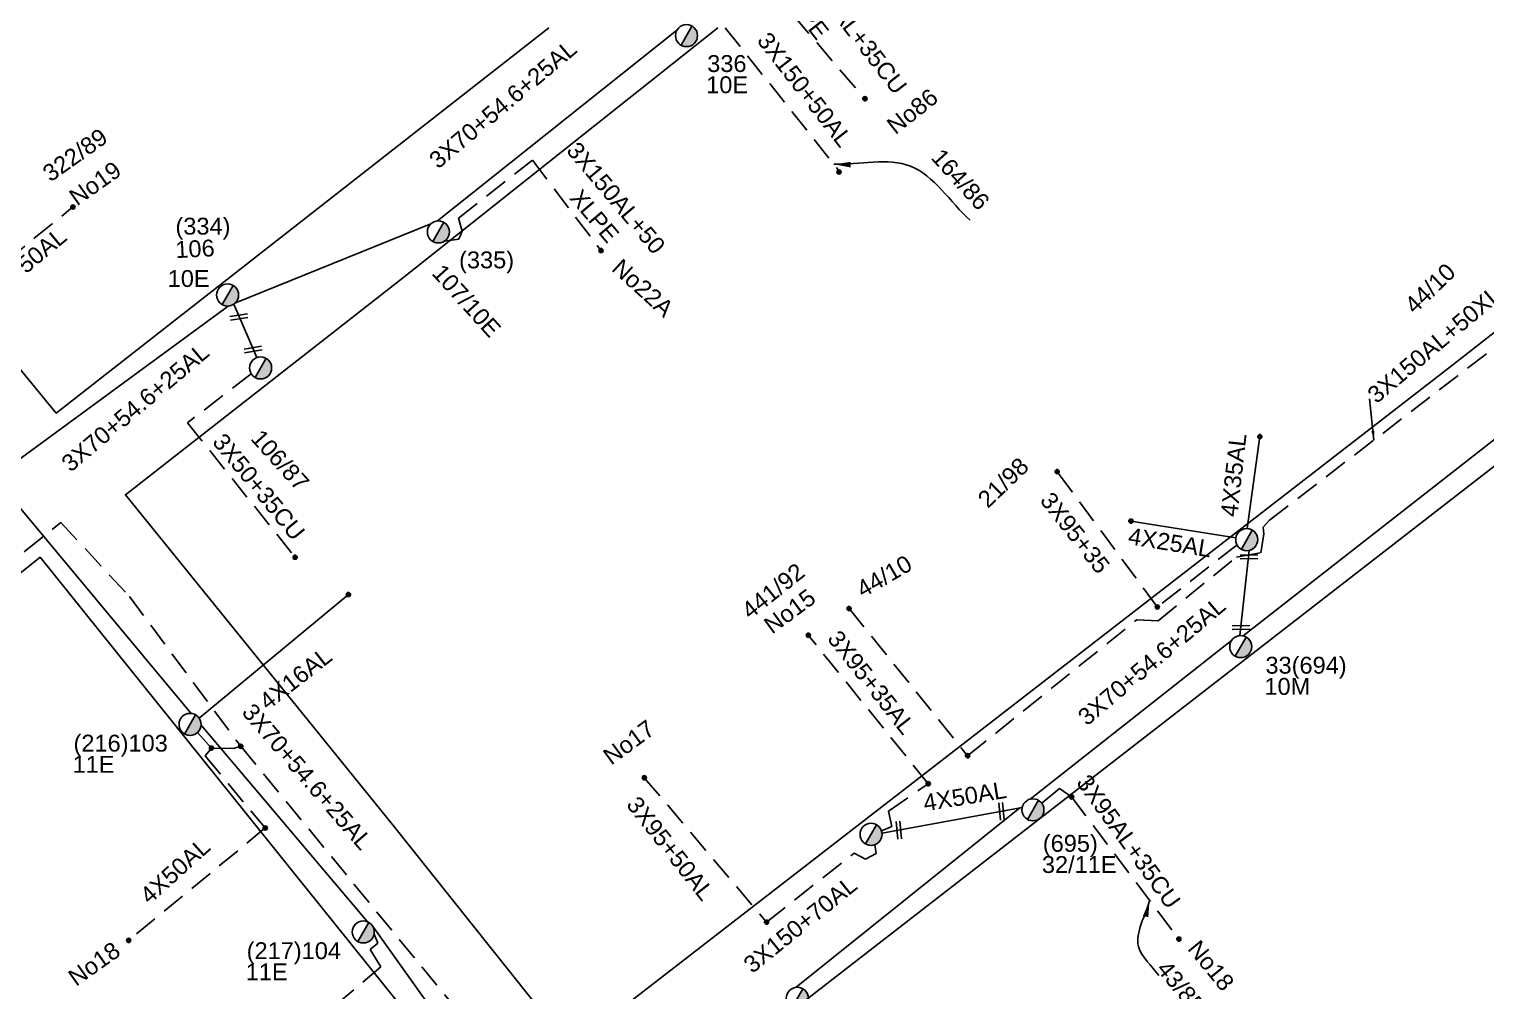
# Model space of a CAD drawing. Header units: millimetres. Extents: x 1266 to 3066, y 765 to 1784.
# Drawn here: x 1748.8 to 1904.3, y 1478.3 to 1581 of the extents above; entities that cross this region are included whole.
import ezdxf

# ---------------------------------------------------------------- set-up
doc = ezdxf.new("R2010")
doc.units = ezdxf.units.MM
doc.linetypes.add('DASHED', pattern=[19.05, 12.7, -6.35])
for name, color, linetype in [('Άγνωστα', 7, 'Continuous'), ('Γυμνά εναέρια ΧΤ (3Φ)   3x50+35CU', 7, 'Continuous'), ('Γυμνά εναέρια ΧΤ (3Φ)   4x35AL', 7, 'Continuous'), ('Γυμνά εναέρια ΧΤ (3Φ)   4x50AL', 7, 'Continuous'), ('Εναέρια παροχή ΧΤ 4x16', 7, 'SYN_LINE'), ('Εναέρια παροχή ΧΤ 4x25', 7, 'SYN_LINE'), ('Επιγραφές - Σχήματα', 7, 'Continuous'), ('Καλώδια ΧΤ   3x150+50AL', 7, 'DASHED'), ('Καλώδια ΧΤ   3x150AL+50XLPE', 7, 'DASHED'), ('Καλώδια ΧΤ   3x95+50 AL XLPE', 7, 'DASHED'), ('Μηχανική τομή', 7, 'Continuous'), ('Στύλος ΦΜ', 7, 'Continuous'), ('Στύλος ΦΜ @ 1', 7, 'Continuous'), ('Συνδέσεις', 7, 'Continuous'), ('Συνεστραμμένα ΧΤ   3x70+54.6+25 AL', 7, 'SYN_LINE'), ('Υπόβαθρο ΔΕΗ', 7, 'Continuous'), ('Υπόγεια καλώδια Δικτύου ΧΤ και Παρ. ΧΤ - 3X150+70 AL', 7, 'DASHED'), ('Υπόγεια καλώδια Παροχών ΧΤ   4x50AL', 7, 'DASHED')]:
    doc.layers.add(name, color=color, linetype=linetype)
doc.styles.get("Standard").update_dxf_attribs({"font": 'arial.ttf'})
doc.linetypes.add('SYN_LINE', pattern='A,0.5,-0.0001,["/\\/\\/\\/",Standard,S=0.1,R=0,X=0,Y=-0.05],-0.25', length=0.7501)
doc.dimstyles.new('ISO-25', dxfattribs={"dimtxt": 2.5, "dimasz": 2.5, "dimexe": 1.25, "dimexo": 0.625, "dimtad": 1, "dimtxsty": 'Standard', "dimcen": 2.5, "dimadec": 0, "dimazin": 0, "dimtfac": 1, "dimtmove": 0, "dimatfit": 3, "dimfxl": 1, "dimarcsym": 0})

# ---------------------------------------------------------------- blocks, each defined once
blk = doc.blocks.new('ΥΠΑΡΧΩΝ ΤΣΙΜΕΝΤΕΝΙΟΣ ΣΤΥΛΟΣ')
at = {"layer": 'Στύλος ΦΜ'}
blk.add_hatch(color=7, dxfattribs=at).paths.add_polyline_path([(-1.29, -2.28, 0.574793), (2.62, 0, 0.268822), (1.3, 2.27)])
at = {"layer": 'Στύλος ΦΜ', "color": 7}
blk.add_line((-1.29, -2.28), (1.3, 2.27), dxfattribs=at)
blk.add_circle((0, 0), 2.62, dxfattribs=at)
at = {"layer": 'Στύλος ΦΜ', "flags": 4}
for tag, p in [('ΑΡΙΘΜΟΣ', (-4.68, 8.05)), ('ΤΥΠΟΣ', (-4.91, 3.03))]:
    blk.add_attdef(tag, p, '', height=4, dxfattribs=at)
blk = doc.blocks.new('ΜΗΧΑΝΙΚΗ ΤΟΜΗ')
at = {"layer": 'Μηχανική τομή', "ltscale": 40}
for p, q in [((-1.89, 0.78), (1.89, 0.78)), ((1.89, 0), (-1.89, 0))]:
    blk.add_line(p, q, dxfattribs=at)
blk = doc.blocks.new('_ΣΥΝΔΕΣΗ')
at = {"layer": 'Συνδέσεις', "linetype": 'SYN_LINE', "ltscale": 40}
blk.add_hatch(color=256, dxfattribs=at).paths.add_polyline_path([(0.5, -0.01, 1), (-0.5, -0.01, 1)])
at = {"layer": 'Συνδέσεις'}
blk.add_circle((0, -0.01), 0.5, dxfattribs=at)

msp = doc.modelspace()

# ---------------------------------------------------------------- linework, layer by layer
at = {"layer": 'Άγνωστα', "color": 6, "linetype": 'DASHED', "ltscale": 0.2}
for points in [[(1877.73, 1525.96), (1869.22, 1519.32), (1858.53, 1533.78)], [(1839.78, 1495.42), (1840.88, 1495.88), (1840.52, 1497.51), (1844.77, 1500.45), (1831.97, 1516.31)], [(1814.47, 1501.09), (1827.52, 1485.67)], [(1856.88, 1498.37), (1858.77, 1499.95), (1860.07, 1499.03), (1871.52, 1483.86)]]:
    msp.add_lwpolyline(points, dxfattribs=at)
at = {"layer": 'Άγνωστα', "color": 27, "linetype": 'DASHED', "ltscale": 0.2}
msp.add_lwpolyline([(1785.62, 1484.38), (1786.01, 1483.41), (1785.2, 1482.74), (1786.36, 1480.91), (1773.79, 1470.22)], dxfattribs=at)
at = {"layer": 'Γυμνά εναέρια ΧΤ (3Φ)   3x50+35CU', "color": 27, "linetype": 'DASHED', "ltscale": 0.2}
msp.add_lwpolyline([(1772.52, 1544.21), (1765.71, 1538.99), (1777.2, 1524.63)], dxfattribs=at)
at = {"layer": 'Γυμνά εναέρια ΧΤ (3Φ)   4x50AL', "color": 6}
msp.add_lwpolyline([(1839.84, 1495.18), (1854.79, 1497.92)], dxfattribs=at)
at = {"layer": 'Εναέρια παροχή ΧΤ 4x16', "color": 27, "ltscale": 8}
msp.add_lwpolyline([(1770.66, 1551.66), (1773.13, 1545.96)], dxfattribs=at)
at = {"layer": 'Εναέρια παροχή ΧΤ 4x16', "color": 27, "ltscale": 20}
msp.add_lwpolyline([(1766.97, 1507.44), (1782.89, 1520.65)], dxfattribs=at)
at = {"layer": 'Εναέρια παροχή ΧΤ 4x25', "color": 6, "ltscale": 10}
for points in [[(1880.16, 1537.52), (1878.81, 1527.69)], [(1866.4, 1528.49), (1877.61, 1526.71)]]:
    msp.add_lwpolyline(points, dxfattribs=at)
at = {"layer": 'Καλώδια ΧΤ   3x150+50AL', "color": 27, "ltscale": 0.2}
msp.add_lwpolyline([(1823.11, 1581.16), (1835.24, 1565.9)], dxfattribs=at)
at = {"layer": 'Καλώδια ΧΤ   3x150+50AL', "color": 6, "ltscale": 0.2}
msp.add_lwpolyline([(1733.47, 1558.85), (1733.74, 1557.94), (1734.83, 1558.11), (1740.47, 1551.43), (1753.48, 1562.03)], dxfattribs=at)
at = {"layer": 'Καλώδια ΧΤ   3x150+50AL', "color": 151, "ltscale": 0.2}
msp.add_lwpolyline([(1709.78, 1494.05), (1752.19, 1528.35), (1759.51, 1520.43), (1771.4, 1504.45), (1801.85, 1467.33), (1796.29, 1462.93), (1744.79, 1421.88), (1731.67, 1412.37)], dxfattribs=at)
at = {"layer": 'Καλώδια ΧΤ   3x150AL+50XLPE', "color": 27, "ltscale": 0.2}
msp.add_lwpolyline([(1793.12, 1558.37), (1794.67, 1558.6), (1795.03, 1559.46), (1794.62, 1560.83), (1802.53, 1567.01), (1809.84, 1557.38)], dxfattribs=at)
at = {"layer": 'Καλώδια ΧΤ   3x150AL+50XLPE', "color": 30, "ltscale": 0.2}
msp.add_lwpolyline([(1836.32, 1519.16), (1848.97, 1503.44), (1867.05, 1517.96), (1869.3, 1517.84), (1877.68, 1524.65), (1880.25, 1525.11), (1880.6, 1527.13), (1880.51, 1527.85), (1881.18, 1528.58), (1920.54, 1558.78), (1922.72, 1558.63), (1924.28, 1559.68), (1924.87, 1561.03), (1924.76, 1561.98)], dxfattribs=at)
at = {"layer": 'Καλώδια ΧΤ   3x95+50 AL XLPE', "color": 27, "ltscale": 0.2}
msp.add_lwpolyline([(1825.43, 1588.25), (1838.01, 1573.58)], dxfattribs=at)
at = {"layer": 'Συνεστραμμένα ΧΤ   3x70+54.6+25 AL', "color": 27, "ltscale": 20}
for points in [[(1792.4, 1560.55), (1817.92, 1580.87)], [(1770.78, 1551.75), (1791.68, 1560.22)], [(1745.9, 1533.71), (1770.04, 1551.45)], [(1745.59, 1532.56), (1766.1, 1507.95)], [(1785.52, 1485.15), (1796.11, 1470.31)]]:
    msp.add_lwpolyline(points, dxfattribs=at)
at = {"layer": 'Συνεστραμμένα ΧΤ   3x70+54.6+25 AL', "color": 6, "ltscale": 20}
for points in [[(1878.37, 1516.24), (1909.17, 1540.3)], [(1855.66, 1498.8), (1877.13, 1515.73)], [(1830.68, 1478.71), (1854.54, 1497.88)]]:
    msp.add_lwpolyline(points, dxfattribs=at)
at = {"layer": 'Συνεστραμμένα ΧΤ   3x70+54.6+25 AL', "color": 6, "ltscale": 10}
msp.add_lwpolyline([(1879.02, 1525.36), (1878.01, 1516.27)], dxfattribs=at)
at = {"layer": 'Υπόβαθρο ΔΕΗ'}
for points in [[(1717.95, 1581.16), (1751.71, 1540.02), (1804.26, 1581.16)], [(1822.32, 1581.16), (1788.79, 1554.52), (1759.08, 1531.3), (1787.55, 1496.14), (1806.59, 1472.23), (1900.75, 1545.17), (1944.93, 1579.76), (1944.89, 1581.16)], [(1946.93, 1566.73), (1967.27, 1504.42), (1866.35, 1399.32), (1814.01, 1463.62), (1946.93, 1566.73)], [(1579.25, 1372.97), (1571.14, 1383.7), (1606.93, 1411.26), (1642.38, 1439.93), (1678.87, 1467.96), (1705.64, 1489.14), (1750, 1524.63), (1797.29, 1465.75), (1748.07, 1426.83), (1711.51, 1398.51), (1678.27, 1372.97)]]:
    msp.add_lwpolyline(points, dxfattribs=at)
at = {"layer": 'Υπόγεια καλώδια Δικτύου ΧΤ και Παρ. ΧΤ - 3X150+70 AL', "color": 6, "ltscale": 0.2}
msp.add_lwpolyline([(1827.52, 1485.67), (1836.88, 1493.05), (1838.09, 1492.4), (1839.21, 1493.01), (1839.08, 1493.93)], dxfattribs=at)
at = {"layer": 'Υπόγεια καλώδια Παροχών ΧΤ   4x50AL', "color": 151, "ltscale": 0.2}
msp.add_line((1768.27, 1504.25), (1766.78, 1505.91), dxfattribs=at)
at = {"layer": 'Υπόγεια καλώδια Παροχών ΧΤ   4x50AL', "color": 27, "linetype": 'SYN_LINE', "ltscale": 20}
msp.add_lwpolyline([(1767.17, 1506.71), (1784.97, 1485.68)], dxfattribs=at)
at = {"layer": 'Υπόγεια καλώδια Παροχών ΧΤ   4x50AL', "color": 151, "ltscale": 0.2}
msp.add_lwpolyline([(1771.4, 1504.45), (1770.63, 1504.2), (1768.27, 1504.25), (1767.61, 1503.41), (1774.01, 1495.72), (1759.43, 1483.72)], dxfattribs=at)

# ---------------------------------------------------------------- block references
at = {"layer": 'Μηχανική τομή'}
for p, xscale, yscale, zscale, rotation in [((1771.17, 1550.48), 0.4999999999995474, 0.4999999999995474, 0.4999999999995474, 189.094386033124), ((1772.68, 1547), 0.4999999999995473, 0.4999999999995473, 0.4999999999995473, 189.0943860331239), ((1879, 1524.88), 0.4999999999996336, 0.4999999999996336, 0.4999999999996336, 181.2400864937449), ((1878.16, 1517.31), 0.4999999999996336, 0.4999999999996336, 0.4999999999996336, 181.2400864937449), ((1852.4, 1497.48), 0.4999999999996182, 0.4999999999996182, 0.4999999999996182, 275.3556442658891), ((1841.43, 1495.47), 0.4999999999996182, 0.4999999999996182, 0.4999999999996182, 275.3556442658891)]:
    msp.add_blockref('ΜΗΧΑΝΙΚΗ ΤΟΜΗ', p, dxfattribs=dict(at, xscale=xscale, yscale=yscale, zscale=zscale, rotation=rotation))
at = {"layer": 'Στύλος ΦΜ @ 1', "ltscale": 40}
ref = msp.add_blockref('ΥΠΑΡΧΩΝ ΤΣΙΜΕΝΤΕΝΙΟΣ ΣΤΥΛΟΣ', (1818.97, 1580.33), dxfattribs=dict(at, xscale=0.4499999999998181, yscale=0.4499999999998181, zscale=0.4499999999998181))
ref.add_attrib('ΤΥΠΟΣ', '10E', (1821.07, 1574.18), dxfattribs={"layer": 'Στύλος ΦΜ', "height": 1.8, "flags": 4})
ref.add_attrib('ΑΡΙΘΜΟΣ', '336', (1821.18, 1576.44), dxfattribs={"layer": 'Στύλος ΦΜ', "height": 1.8, "flags": 4})
ref = msp.add_blockref('ΥΠΑΡΧΩΝ ΤΣΙΜΕΝΤΕΝΙΟΣ ΣΤΥΛΟΣ', (1769.99, 1552.63), dxfattribs=dict(at, xscale=0.4499999999998181, yscale=0.4499999999998181, zscale=0.4499999999998181))
ref.add_attrib('ΤΥΠΟΣ', '10E', (1763.6, 1553.49), dxfattribs={"layer": 'Στύλος ΦΜ', "height": 1.8, "flags": 4})
ref.add_attrib('ΑΡΙΘΜΟΣ', '(334)', (1764.43, 1559.08), dxfattribs={"layer": 'Στύλος ΦΜ', "height": 1.8, "flags": 4})
ref = msp.add_blockref('ΥΠΑΡΧΩΝ ΤΣΙΜΕΝΤΕΝΙΟΣ ΣΤΥΛΟΣ', (1792.49, 1559.37), dxfattribs=dict(at, xscale=0.4499999999998181, yscale=0.4499999999998181, zscale=0.4499999999998181))
ref.add_attrib('ΑΡΙΘΜΟΣ', '(335)', (1794.7, 1555.48), dxfattribs={"layer": 'Στύλος ΦΜ', "height": 1.8, "flags": 4})
at = {"layer": 'Στύλος ΦΜ @ 1', "ltscale": 40, "xscale": 0.4499999999998181, "yscale": 0.4499999999998181, "zscale": 0.4499999999998181}
for p in [(1773.51, 1544.85), (1878.77, 1526.51), (1838.67, 1495.04)]:
    msp.add_blockref('ΥΠΑΡΧΩΝ ΤΣΙΜΕΝΤΕΝΙΟΣ ΣΤΥΛΟΣ', p, dxfattribs=at)
at = {"layer": 'Στύλος ΦΜ @ 1', "ltscale": 40}
ref = msp.add_blockref('ΥΠΑΡΧΩΝ ΤΣΙΜΕΝΤΕΝΙΟΣ ΣΤΥΛΟΣ', (1878.12, 1515.09), dxfattribs=dict(at, xscale=0.4499999999998181, yscale=0.4499999999998181, zscale=0.4499999999998181))
ref.add_attrib('ΤΥΠΟΣ', '10M', (1880.65, 1509.94), dxfattribs={"layer": 'Στύλος ΦΜ', "height": 1.8, "flags": 4})
ref.add_attrib('ΑΡΙΘΜΟΣ', '33(694)', (1880.76, 1512.2), dxfattribs={"layer": 'Στύλος ΦΜ', "height": 1.8, "flags": 4})
ref = msp.add_blockref('ΥΠΑΡΧΩΝ ΤΣΙΜΕΝΤΕΝΙΟΣ ΣΤΥΛΟΣ', (1765.99, 1506.78), dxfattribs=dict(at, xscale=0.4499999999998181, yscale=0.4499999999998181, zscale=0.4499999999998181))
ref.add_attrib('ΤΥΠΟΣ', '11E', (1753.45, 1501.62), dxfattribs={"layer": 'Στύλος ΦΜ', "height": 1.8, "flags": 4})
ref.add_attrib('ΑΡΙΘΜΟΣ', '(216)103', (1753.55, 1503.88), dxfattribs={"layer": 'Στύλος ΦΜ', "height": 1.8, "flags": 4})
ref = msp.add_blockref('ΥΠΑΡΧΩΝ ΤΣΙΜΕΝΤΕΝΙΟΣ ΣΤΥΛΟΣ', (1855.94, 1497.66), dxfattribs=dict(at, xscale=0.4499999999998181, yscale=0.4499999999998181, zscale=0.4499999999998181))
ref.add_attrib('ΤΥΠΟΣ', '32/11E', (1856.9, 1490.92), dxfattribs={"layer": 'Στύλος ΦΜ', "height": 1.8, "flags": 4})
ref.add_attrib('ΑΡΙΘΜΟΣ', '(695)', (1857, 1493.18), dxfattribs={"layer": 'Στύλος ΦΜ', "height": 1.8, "flags": 4})
ref = msp.add_blockref('ΥΠΑΡΧΩΝ ΤΣΙΜΕΝΤΕΝΙΟΣ ΣΤΥΛΟΣ', (1784.47, 1484.62), dxfattribs=dict(at, xscale=0.4499999999998181, yscale=0.4499999999998181, zscale=0.4499999999998181))
ref.add_attrib('ΤΥΠΟΣ', '11E', (1771.93, 1479.46), dxfattribs={"layer": 'Στύλος ΦΜ', "height": 1.8, "flags": 4})
ref.add_attrib('ΑΡΙΘΜΟΣ', '(217)104', (1772.03, 1481.72), dxfattribs={"layer": 'Στύλος ΦΜ', "height": 1.8, "flags": 4})
ref = msp.add_blockref('ΥΠΑΡΧΩΝ ΤΣΙΜΕΝΤΕΝΙΟΣ ΣΤΥΛΟΣ', (1830.8, 1477.54), dxfattribs=dict(at, xscale=0.4499999999998181, yscale=0.4499999999998181, zscale=0.4499999999998181))
ref.add_attrib('ΤΥΠΟΣ', '31', (1833.85, 1473.21), dxfattribs={"layer": 'Στύλος ΦΜ', "height": 1.8, "flags": 4})
ref.add_attrib('ΑΡΙΘΜΟΣ', '(695)', (1833.96, 1475.47), dxfattribs={"layer": 'Στύλος ΦΜ', "height": 1.8, "flags": 4})
at = {"layer": 'Συνδέσεις', "xscale": 0.4499999999998181, "yscale": 0.4499999999998181, "zscale": 0.4499999999998181}
for p in [(1838.01, 1573.59), (1835.25, 1565.77), (1753.48, 1562.03), (1809.84, 1557.38), (1880.16, 1537.52), (1858.53, 1533.78), (1866.4, 1528.49), (1777.2, 1524.64), (1782.89, 1520.65), (1836.32, 1519.16), (1869.22, 1519.32), (1831.97, 1516.31), (1768.27, 1504.25), (1771.4, 1504.45), (1848.97, 1503.44), (1814.47, 1501.09), (1844.77, 1500.45), (1860.07, 1499.03), (1774.01, 1495.72), (1827.52, 1485.67), (1759.43, 1483.72), (1871.52, 1483.86)]:
    msp.add_blockref('_ΣΥΝΔΕΣΗ', p, dxfattribs=at)

# ---------------------------------------------------------------- texts
at = {"layer": 'Γυμνά εναέρια ΧΤ (3Φ)   3x50+35CU', "color": 7, "insert": (1769.67, 1538.05), "char_height": 1.8, "width": 168.3718, "attachment_point": 1, "rotation": 309.2757}
msp.add_mtext('3X50+35CU', dxfattribs=at)
at = {"layer": 'Γυμνά εναέρια ΧΤ (3Φ)   4x35AL', "color": 7, "insert": (1875.96, 1529.07), "char_height": 1.8, "width": 168.3718, "attachment_point": 1, "rotation": 83.6026}
msp.add_mtext('4X35AL', dxfattribs=at)
at = {"layer": 'Γυμνά εναέρια ΧΤ (3Φ)   4x50AL', "color": 7, "insert": (1844.11, 1499.27), "char_height": 1.8, "width": 168.3718, "attachment_point": 1, "rotation": 9.3486}
msp.add_mtext('4X50AL', dxfattribs=at)
at = {"layer": 'Εναέρια παροχή ΧΤ 4x16', "color": 7, "insert": (1773.16, 1509.64), "char_height": 1.8, "width": 168.3718, "attachment_point": 1, "rotation": 38.0686}
msp.add_mtext('4X16AL', dxfattribs=at)
at = {"layer": 'Εναέρια παροχή ΧΤ 4x25', "color": 7, "insert": (1866.3, 1527.82), "char_height": 1.8, "width": 168.3718, "attachment_point": 1, "rotation": 350.7582}
msp.add_mtext('4X25AL', dxfattribs=at)
at = {"layer": 'Επιγραφές - Σχήματα', "color": 7, "char_height": 1.8, "attachment_point": 1}
for s, insert, width, rotation in [('No86', (1840.15, 1571.1), 168.3718, 38.2046), ('322/89', (1750.05, 1566.1), 168.3718, 35.3243), ('164/86', (1846.31, 1568.44), 168.3718, 312.1239), ('No19', (1752.88, 1563.55), 168.3718, 35.3243), ('106', (1764.37, 1558.36), 167.1559, 2.9162), ('No22A', (1812.08, 1556.64), 168.3718, 317.7171), ('107/10E', (1793.03, 1556.1), 168.3718, 312.1239), ('44/10', (1895.43, 1551.81), 168.3718, 43.9995), ('106/87', (1773.69, 1538.45), 168.3718, 312.1239), ('21/98', (1849.88, 1531.07), 168.3718, 43.9995), ('3X95+35', (1858.02, 1531.78), 168.3718, 308.2174), ('441/92', (1824.64, 1519.34), 168.3718, 38.6747), ('44/10', (1836.89, 1521.81), 168.3718, 30.0514), ('No15', (1827.03, 1517.81), 168.3718, 36.4255), ('3X95+35AL', (1835.33, 1517.02), 168.3718, 308.2174), ('No17', (1809.87, 1503.81), 168.3718, 36.4255), ('3X95AL+35CU', (1861.96, 1501.63), 168.3718, 305.8326), ('3X95+50AL', (1813.88, 1499.29), 168.3718, 308.2174), ('No18', (1752.78, 1480.22), 163.7824, 35.3243), ('No18', (1873.75, 1483.93), 168.3718, 309.3587), ('43/85', (1870.43, 1481.77), 168.3718, 309.3587)]:
    msp.add_mtext(s, dxfattribs=dict(at, insert=insert, width=width, rotation=rotation))
at = {"layer": 'Καλώδια ΧΤ   3x150+50AL', "color": 7, "char_height": 1.8, "width": 168.3718, "attachment_point": 1}
for insert, rotation in [((1827.83, 1580.88), 307.871), ((1740.59, 1550.64), 39.6576)]:
    msp.add_mtext('3X150+50AL', dxfattribs=dict(at, insert=insert, rotation=rotation))
at = {"layer": 'Καλώδια ΧΤ   3x150AL+50XLPE', "color": 7, "char_height": 1.8, "width": 27.8484, "attachment_point": 5}
for s, insert, rotation in [('3X150AL+50\\PXLPE', (1810.31, 1562.03), 310.093), ('3X150AL+50XLPE', (1900.08, 1548.42), 40.1785)]:
    msp.add_mtext(s, dxfattribs=dict(at, insert=insert, rotation=rotation))
at = {"layer": 'Καλώδια ΧΤ   3x95+50 AL XLPE', "insert": (1832.3, 1588.3), "char_height": 1.8, "width": 168.3718, "attachment_point": 1, "rotation": 307.8033}
msp.add_mtext('3X95AL+35CU\\P XLPE', dxfattribs=at)
at = {"layer": 'Συνεστραμμένα ΧΤ   3x70+54.6+25 AL', "color": 7, "char_height": 1.8, "width": 168.3718, "attachment_point": 1}
for insert, rotation in [((1791.31, 1567.39), 40.1394), ((1752.07, 1535.01), 40.1394), ((1860.55, 1507.93), 40.1394), ((1772.78, 1509.2), 310.8059)]:
    msp.add_mtext('3X70+54.6+25AL', dxfattribs=dict(at, insert=insert, rotation=rotation))
at = {"layer": 'Υπόγεια καλώδια Δικτύου ΧΤ και Παρ. ΧΤ - 3X150+70 AL', "color": 7, "insert": (1824.86, 1481.52), "char_height": 1.8, "width": 168.3718, "attachment_point": 1, "rotation": 39.0099}
msp.add_mtext('3X150+70AL', dxfattribs=at)
at = {"layer": 'Υπόγεια καλώδια Παροχών ΧΤ   4x50AL', "color": 7, "insert": (1760.45, 1488.83), "char_height": 1.8, "width": 168.3718, "attachment_point": 1, "rotation": 42.0423}
msp.add_mtext('4X50AL', dxfattribs=at)

# ---------------------------------------------------------------- leaders
at = {"layer": 'Επιγραφές - Σχήματα', "path_type": 1}
for points in [[(1834.69, 1566.59), (1842.86, 1566.39), (1849.25, 1560.61)], [(1868.39, 1488.01), (1867.21, 1483.05), (1869.39, 1479.96)]]:
    msp.add_leader(points, dimstyle='ISO-25', override={"dimasz": 1.8, "dimgap": 0.625, "dimtad": 0}, dxfattribs=at)
at = {"layer": 'Επιγραφές - Σχήματα', "ltscale": 40}
msp.add_leader([(1892.33, 1537.13), (1891.85, 1541.55)], dimstyle='ISO-25', override={"dimasz": 1, "dimtad": 0}, dxfattribs=at)

doc.saveas('drawing.dxf')
